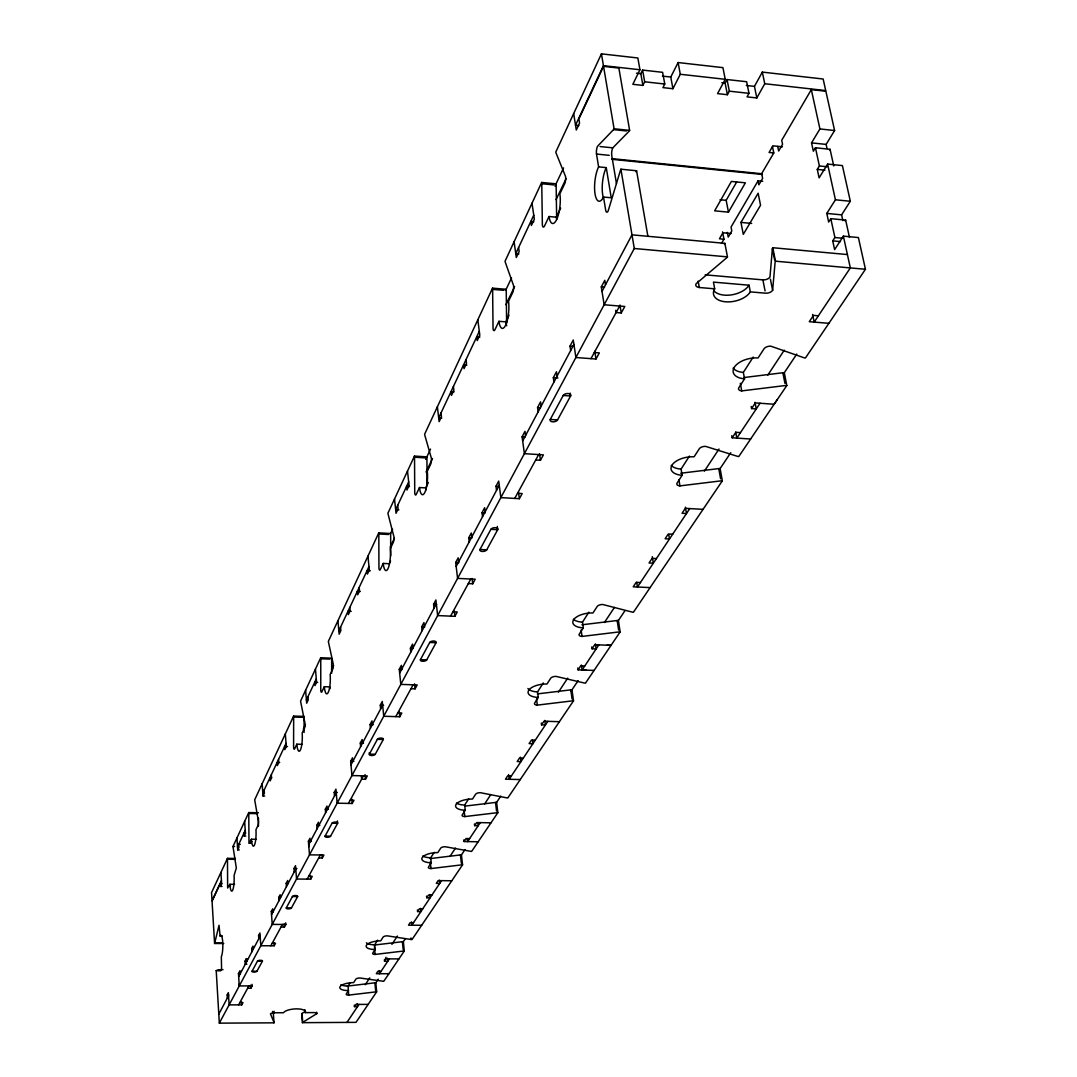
<?xml version="1.0" encoding="UTF-8"?>
<svg xmlns="http://www.w3.org/2000/svg" width="1077" height="1077" viewBox="0 0 1077 1077"><rect width="100%" height="100%" fill="white"/><g stroke="black" fill="none" stroke-linecap="round" stroke-linejoin="round"><path stroke-width="1.5" d="M331.662 673.313L331.649 659.178A3.716 0.862 -87.9 0 0 331.608 658.168L320.717 657.751A3.729 0.848 -87.9 0 1 320.771 658.774L320.758 690.236A3.743 0.862 -88 0 0 321.861 691.851L324.325 686.695L329.818 686.884A13.207 3.083 -88 0 0 330.02 688.715M304.077 732.441L304.091 717.376A3.554 0.794 -88.2 0 0 304.051 716.393L293.617 716.07A3.568 0.781 -88.2 0 1 293.658 717.053L293.59 747.25A3.581 0.781 -88.3 0 0 294.586 748.905L296.848 744.18L302.112 744.328M258.44 826.274L258.48 817.86M235.419 858.45L227.476 858.342L227.637 888.013L229.886 884.284L234.598 884.338M258.467 812.745L248.76 812.57L248.989 843.318L251.426 839.225L256.313 839.306M847.411 254.562L772.774 247.723A5.641 3.271 -13.5 0 0 772.384 248.72L769.974 277.018A5.547 3.177 -13 0 1 762.879 279.872L705.166 274.837M750.332 291.88L749.04 285.203L713.432 282.12L714.684 288.824A19.453 11.12 -12.4 0 0 725.561 301.802A19.453 11.12 -12.4 0 0 750.332 291.88L765.518 293.173A5.56 3.15 -12.9 0 0 772.626 290.332L775.103 262.182A5.654 3.258 -13.4 0 1 775.494 261.186L772.774 247.723M223.76 943.519L214.592 943.492L219.021 925.278L220.085 936.034A11.08 2.1 -89.2 0 1 222.737 942.281A11.08 2.1 -89.2 0 1 221.337 956.659L221.579 969.394L216.208 970.619L219.331 1023.15L274.002 1022.827A3.15 1.037 -4.8 0 0 274.056 1022.531L270.462 1013.888A3.177 1.064 -4.8 0 1 274.204 1012.784L283.507 1012.743A11.093 3.702 -4.9 0 1 296.633 1008.866A11.093 3.702 -4.9 0 1 305.128 1012.636L314.363 1012.595A3.15 1.05 -5.1 0 1 316.746 1013.672L316.638 1012.178M227.476 858.342L211.55 892.604L212.034 900.682L221.431 880.623M229.886 884.284A11.255 2.194 -88.9 0 0 232.645 890.275A11.255 2.194 -88.9 0 0 234.072 875.507L236.334 868.022L232.982 846.495L248.76 812.57M293.617 716.07L254.724 799.726A3.339 0.687 -88.6 0 0 254.818 800.534L258.372 821.145A3.366 0.687 -88.7 0 1 257.928 825.601L255.963 829.721A11.699 2.369 -88.7 0 1 254.428 845.176A11.699 2.369 -88.7 0 1 251.426 839.225M320.717 657.751L300.604 701.033A3.608 0.794 -88.1 0 0 300.712 701.881L304.993 723.313A3.635 0.808 -88.2 0 1 304.481 728.2L302.166 733.033A12.641 2.787 -88.3 0 1 300.416 749.982A12.641 2.787 -88.3 0 1 296.848 744.18M390.736 555.894L390.655 534.596A4.079 1.037 -87.1 0 0 390.588 533.505L378.767 532.886L328.377 641.3A3.783 0.875 -87.7 0 0 328.485 642.175L333.237 664.038A3.81 0.889 -87.9 0 1 332.685 669.18L330.154 674.485A13.22 3.056 -88 0 1 328.27 692.336A13.22 3.056 -88 0 1 324.325 686.695M427.098 484.771L426.936 457.981A4.295 1.144 -86.5 0 0 426.855 456.85L414.47 456.083L387.935 513.164A4.16 1.05 -86.9 0 0 388.083 514.092L393.913 536.696A4.173 1.064 -87.1 0 1 393.267 542.431L390.224 548.799A14.486 3.662 -87.2 0 1 388.016 568.629A14.486 3.662 -87.2 0 1 383.237 563.433L380.275 569.612A4.093 1.023 -87.3 0 1 378.942 568.117L378.821 533.977A4.079 1.01 -87.1 0 0 378.767 532.886M506.621 323.181L506.244 290.507A4.806 1.387 -85.1 0 0 506.15 289.282L492.526 288.151L424.634 434.219A4.389 1.158 -86.3 0 0 424.796 435.162L431.352 458.115A4.416 1.185 -86.5 0 1 430.652 464.214L427.273 471.282A15.293 4.052 -86.7 0 1 424.85 492.377A15.293 4.052 -86.7 0 1 419.505 487.531L416.234 494.383A4.321 1.131 -86.7 0 1 414.739 492.997L414.537 457.213A4.308 1.117 -86.5 0 0 414.47 456.083M556.647 218.214L556.149 185.123A5.156 1.562 -84.2 0 0 556.042 183.844L541.664 182.444L505.059 261.199A4.927 1.414 -84.9 0 0 505.275 262.182L513.567 285.593A4.954 1.44 -85.1 0 1 512.719 292.513L508.532 301.25A17.138 4.968 -85.3 0 1 505.625 325.16A17.138 4.968 -85.3 0 1 498.947 321.323L494.908 329.777A4.833 1.387 -85.4 0 1 493.051 328.647L492.62 289.376A4.82 1.373 -85.2 0 0 492.526 288.151M764.751 83.737L825.722 90.576L823.151 79.011L762.341 72.105L764.751 83.737L756.821 97.953L747.048 96.876L749 93.336L746.644 81.731L727.029 79.536L729.331 91.168L727.419 94.709L717.565 93.632L725.238 79.308L722.923 67.636L678.106 62.547L680.301 74.273L672.923 88.718L662.947 87.614L664.765 84.019L662.611 72.321L642.592 70.072L644.679 81.798L642.888 85.406L632.832 84.302L639.94 69.749L637.853 57.983L601.437 53.85L555.813 152.005A5.291 1.589 -83.9 0 0 556.055 153.028L565.546 176.493A5.318 1.629 -84.1 0 1 564.604 183.938L559.865 193.847A18.363 5.573 -84.3 0 1 556.634 219.573A18.363 5.573 -84.3 0 1 549.028 216.517L544.464 226.062A5.17 1.548 -84.5 0 1 542.364 225.16L541.771 183.723A5.156 1.535 -84.2 0 0 541.664 182.444M601.437 53.85L603.43 65.67L575.522 125.228L578.82 125.565M221.862 883.571L220.314 883.544L212.061 901.153L214.592 943.492M237.505 846.899L245.246 830.394M262.815 792.928L286.065 743.372M306.406 699.969L316.288 678.9M338.838 630.812L368.98 566.556M408.681 481.89L395.649 509.69L398.867 509.879M479.305 331.299L438.689 417.903L441.785 418.118M533.761 215.185L515.762 253.58L518.858 253.849M616.448 183.575L611.776 155.6A5.547 1.791 -83.6 0 1 612.8 147.845L629.076 131.246A5.654 1.844 -83.3 0 0 629.628 130.384L618.871 68.08L603.551 66.357L578.887 118.955L579.547 123.088L576.289 130.021L573.664 113.61M222.037 886.465L220.502 886.438L221.647 884.002L220.933 872.424M239.296 849.888L237.707 849.861L238.932 847.262L238.731 844.287L240.319 844.314M245.798 836.089L244.196 836.062L245.448 833.396L244.641 821.414M264.7 796.038L263.03 795.997L264.377 793.143L264.161 790.074M390.493 533.721L392.593 529.265M425.671 459.367L430.517 449.122M505.786 290.05L511.535 277.893M554.965 186.106L563.581 167.904M303.324 729.129L305.464 724.633M331.554 669.961L333.668 665.546M390.17 547.183L394.397 538.325M426.034 472.063L432.496 458.533M505.921 304.697L514.604 286.522M556.069 199.649L566.179 178.486M390.534 560.942L389.201 563.729L383.237 563.433M426.061 489.914A15.28 4.093 -86.6 0 1 425.765 487.894L428.363 482.509M506.688 325.806A17.124 5.008 -85.2 0 1 505.827 321.861L509.017 315.238M556.728 219.398A18.349 5.614 -84.3 0 1 556.297 217.191L560.646 208.171M642.888 85.406L640.815 73.694L642.592 70.072M672.923 88.718L670.769 77.032L678.106 62.547M227.368 998.016L227.18 994.986L228.364 992.738L229.118 1004.895L241.76 1004.841L242.985 1002.606L239.821 1002.62M252.031 984.365L252.139 985.913L239.269 985.926L238.475 973.595L239.727 971.239L241.329 971.239M246.889 964.252L245.26 964.252L245.058 961.142L246.323 958.745L247.952 958.745M251.897 951.731L251.681 948.595L252.987 946.131L253.203 949.281M258.803 938.7L258.588 935.523L259.92 933.005L260.809 945.727L274.15 945.781L275.537 943.264L272.185 943.25M285.715 922.868L285.836 924.483L272.225 924.403L271.31 911.465L272.696 908.826L272.939 912.057M278.956 900.709L278.714 897.451L280.141 894.731L280.383 898.003M286.442 886.573L286.199 883.288L287.667 880.501L287.922 883.8M294.25 871.845L293.994 868.52L295.515 865.652L296.538 879.02L310.688 879.169L312.236 876.328L308.709 876.288M318.711 857.952L322.306 857.992L323.921 855.044L309.489 854.842L308.399 841.258L309.988 838.256L310.257 841.649M317.096 828.765L316.813 825.332L318.442 822.249L318.725 825.682M325.617 812.691L325.321 809.231L327.004 806.067L327.287 809.527M334.516 795.903L334.22 792.403L335.943 789.145L337.155 803.186L352.192 803.496L353.97 800.251L350.213 800.171M361.387 776.53L361.643 779.209L365.466 779.304L367.311 775.925L351.964 775.561L350.671 761.264L352.475 757.845L352.798 761.412M360.633 746.644L360.297 743.036L362.168 739.509L362.505 743.117M370.407 728.2L370.071 724.552L371.982 720.917L372.332 724.565M380.652 708.895L380.289 705.206L382.268 701.45L383.735 716.259L399.769 716.743L401.815 713.014L397.803 712.893M410.983 688.701L415.076 688.849L417.216 684.945L400.806 684.38L399.257 669.315L401.358 665.344L401.734 669.113M410.795 652.016L410.404 648.219L412.558 644.127L412.962 647.937M422.13 630.637L421.713 626.801L423.948 622.573L424.365 626.424M434.031 608.209L433.6 604.318L435.902 599.956L437.652 615.573L454.857 616.313L457.24 611.978L452.932 611.776M468.307 583.572L472.695 583.788L475.199 579.224L457.577 578.389L455.706 562.477L458.156 557.832L458.627 561.817M469.235 541.812L468.737 537.8L471.282 533.007L471.766 537.033M482.523 516.731L482.025 512.679L484.637 507.711L485.148 511.777M496.524 490.345L495.985 486.239L498.705 481.096L500.845 497.614L519.37 498.691L522.183 493.562L517.539 493.293M535.713 459.973L540.439 460.269L543.4 454.871L524.391 453.659L522.103 436.818L524.997 431.338L525.576 435.539M538.15 411.818L537.558 407.577L540.56 401.883L541.166 406.137M553.968 381.998L553.336 377.69L556.459 371.78L557.092 376.088M570.662 350.51L570.002 346.148L573.26 340.009L575.899 357.51L595.971 359.031L599.337 352.893L594.302 352.502M615.748 310.311L616.098 312.532L621.241 312.949L624.795 306.474L604.143 304.764L601.303 286.926L604.789 280.316L605.503 284.772M218.806 1014.157L228.553 995.767M238.677 976.664L260.149 936.182M271.539 914.696L295.771 868.991M336.239 792.645L308.668 844.651L308.843 846.684M350.994 764.832L382.631 705.152M399.648 673.071L436.347 603.847M456.177 566.435L499.243 485.215M522.668 441.018L573.92 344.371M602.016 291.369L631.984 234.84L724.875 243.348L727.46 256.878A5.681 3.325 -12.5 0 1 726.652 257.834L696.105 283.736A5.587 3.218 -11.9 0 0 699.31 287.505L714.684 288.824M219.331 1023.15L634.286 248.504L620.904 169.197L636.588 170.758L647.883 236.294M727.419 94.709L725.117 83.091L727.029 79.536M252.045 971.225L257.47 961.182A2.517 0.889 -4.6 0 1 260.432 960.28A2.517 0.889 -4.6 0 1 262.411 961.196L256.932 971.225A2.504 0.875 -4.5 0 1 254.01 972.127A2.504 0.875 -4.5 0 1 252.045 971.225L256.932 971.225M286.294 907.871L292.419 896.535A2.679 1.01 -4.8 0 1 295.596 895.526A2.679 1.01 -4.8 0 1 297.642 896.576L291.463 907.911A2.652 0.983 -4.8 0 1 288.326 908.894A2.652 0.983 -4.8 0 1 286.294 907.871L291.463 907.911M325.079 836.102L332.053 823.205A2.854 1.144 -5.1 0 1 335.459 822.074A2.854 1.144 -5.1 0 1 337.599 823.299L330.572 836.183A2.827 1.131 -5.1 0 1 327.206 837.287A2.827 1.131 -5.1 0 1 325.079 836.102L330.572 836.183M377.381 739.32L369.384 754.129A3.029 1.292 -5.5 0 0 371.592 755.529A3.029 1.292 -5.5 0 0 375.227 754.29L383.291 739.495A3.056 1.319 -5.6 0 0 381.07 738.055A3.056 1.319 -5.6 0 0 377.381 739.32L383.291 739.495M420.447 659.636L429.736 642.457A3.298 1.535 -6.3 0 1 433.748 641.017A3.298 1.535 -6.3 0 1 436.064 642.713L426.707 659.878A3.258 1.494 -6.2 0 1 422.749 661.278A3.258 1.494 -6.2 0 1 420.447 659.636L426.707 659.878M479.979 549.485L490.883 529.332A3.568 1.804 -7.4 0 1 495.285 527.676A3.568 1.804 -7.4 0 1 497.695 529.696L486.71 549.835A3.527 1.75 -7.2 0 1 482.375 551.451A3.527 1.75 -7.2 0 1 479.979 549.485L486.71 549.835M550.266 419.451L563.231 395.461A3.904 2.141 -9 0 1 568.104 393.536A3.904 2.141 -9 0 1 570.595 395.986L557.536 419.949A3.85 2.087 -8.7 0 1 552.743 421.821A3.85 2.087 -8.7 0 1 550.266 419.451L557.536 419.949M238.596 1004.854L248.922 985.913M270.825 945.768L282.443 924.456M307.147 879.128L320.313 854.99M348.436 803.415L363.474 775.83M395.771 716.622L413.11 684.797M450.563 616.138L470.797 579.022M514.739 498.422L538.662 454.575M590.963 358.641L619.638 306.043M247.67 988.228L250.874 988.228L252.139 985.913M281.016 927.068L284.409 927.082L285.836 924.483M756.821 97.953L754.452 86.375L762.341 72.105M728.456 212.156L745.392 182.821L731.391 181.434L714.643 210.836L728.456 212.156L726.167 200.322L736.614 182.094M762.691 181.313L758.046 180.855L758.841 184.84L762.624 178.392L761.654 173.612L773.798 152.974L772.451 146.472M721.496 243.415L723.959 239.215L722.559 231.892M758.046 180.855L731.041 227.085L731.795 231.016L728.24 237.102L727.338 232.403M827.042 148.572L826.126 144.412L834.594 130.519L825.871 91.249L811.318 89.62L781.727 140.293L782.575 144.331L778.658 151.022L777.715 146.499M740.963 222.414L758.127 193.227L760.55 205.263L743.292 234.342L740.963 222.414L751.665 223.424M833.746 165.952L830.071 149.299L815.437 147.764L813.35 151.211L811.546 142.878L819.92 128.944L811.318 89.62M842.86 220.597L841.595 214.848L850.332 201.264L842.402 165.589L827.607 164.067L819.112 177.853L817.281 169.399L819.395 165.966L815.437 147.764M829.546 150.161L830.071 149.299M849.457 237.344L845.66 220.098L830.811 218.671L828.657 222.05L826.799 213.421L835.429 199.797L827.607 164.067M347.332 986.02A3.204 1.104 -5.3 0 0 347.884 986.047L374.904 982.816A3.191 1.09 -5.6 0 1 375.819 982.776L376.654 991.836A3.204 1.09 -5.6 0 0 375.738 991.89L348.665 995.108L348.086 986.047L349.81 983.382M405.221 938.861L403.363 941.635L404.279 951.004A3.325 1.171 -5.8 0 0 403.323 951.058L375.133 954.424A3.339 1.185 -5.6 0 1 372.696 953.199L375.079 949.524L374.648 944.812L377.623 940.194M429.952 858.598L460.417 854.936A3.594 1.387 -6.4 0 1 461.441 854.896L462.558 864.844A3.608 1.373 -6.4 0 0 461.535 864.885L431.002 868.56A3.608 1.387 -6.1 0 1 428.458 867.079L431.244 862.771L430.719 857.763L434.219 852.338M465.237 806.081L495.528 802.432A3.769 1.521 -6.8 0 1 496.605 802.392L497.843 812.691A3.769 1.508 -6.8 0 0 496.766 812.745L464.806 816.581A3.783 1.521 -6.5 0 1 462.208 814.952L465.264 810.227L464.672 805.044L468.67 798.838M537.329 693.911L570.81 689.859A4.12 1.817 -7.9 0 1 571.968 689.818L573.516 700.831A4.133 1.804 -7.8 0 0 572.345 700.871L537.329 705.112A4.146 1.817 -7.5 0 1 534.623 703.106L538.285 697.438L537.558 691.892L543.306 682.966M581.903 624.795L617.175 620.514A4.348 2.019 -8.6 0 1 618.4 620.473L620.137 631.903A4.362 2.006 -8.6 0 0 618.912 631.943L582.011 636.426A4.362 2.019 -8.2 0 1 579.251 634.165L583.317 627.878L582.495 622.129L588.904 612.18M680.772 473.234L718.763 468.589A4.86 2.477 -10.8 0 1 720.123 468.562L722.33 480.84A4.873 2.464 -10.7 0 0 720.971 480.867L679.95 485.889A4.873 2.477 -10.2 0 1 677.096 483.048L682.131 475.267L681.068 469.087L689.442 456.096M744.005 377.529L782.844 372.75A5.183 2.773 -12.4 0 1 784.285 372.736L786.816 385.512A5.197 2.76 -12.3 0 0 785.375 385.526L741.743 390.897A5.21 2.787 -11.7 0 1 738.862 387.639L744.557 378.848L743.332 372.413L753.213 357.079M845.122 220.947L845.66 220.098M744.557 378.848A18.471 10.016 -12 0 1 734.393 367.122A18.471 10.016 -12 0 1 758.073 357.968L763.983 348.854A5.345 2.921 -12.4 0 1 770.836 346.175L804.115 357.793A5.318 2.868 -12.9 0 0 805.408 358.022L865.45 269.277L858.396 237.559L843.385 236.146L834.608 249.608L832.723 240.871L834.904 237.519L830.811 218.671M365.238 984.741L369.788 977.862M391.907 944.367L397.4 936.048M450.078 856.255L455.477 848.084M484.65 803.913L490.829 794.557M558.438 692.161L567.7 678.147M604.439 622.506L614.388 607.441M704.371 471.174L719.005 449.028M767.807 375.106L784.258 350.187M357.241 1003.629L357.51 1006.618L354.441 1006.632L355.895 1004.424L368.159 1004.383M387.451 958.18L387.747 961.29L384.556 961.276L385.997 957.318M420.582 908.355L420.905 911.573L417.58 911.546L419.33 908.907L422.669 908.934M429.763 894.543L430.1 897.801L426.734 897.76L428.525 895.054L431.904 895.095M478.175 841.77L464.066 841.541L466.058 838.539L469.599 838.606M477.878 822.855L478.201 825.696L474.634 825.642L476.667 822.559L490.991 822.815M544.8 720.432L545.406 724.969L541.556 724.848L543.966 721.213L559.394 721.698M594.073 670.433L578.08 669.84L580.718 665.882L584.73 666.03M595.393 643.911L596.12 648.946L592.067 648.785L594.773 644.706L611.036 645.365L606.984 645.19M750.615 439.026L732.185 437.787L735.82 432.308L740.451 432.617M754.99 402.286L756.256 408.923L751.571 408.587L755.34 402.906L774.134 404.252L777.271 399.607M346.969 1022.41L358.964 1004.424M389.349 958.88L379.454 973.716L379.171 970.646M441.543 880.649L411.804 925.224L411.481 922.033M480.261 822.626L467.606 841.595L467.256 838.593M547.83 721.334L509.165 779.29L508.586 774.619M586.09 670.136L582.092 669.988L598.852 644.867L594.773 644.706M689.778 508.573L637.449 587.005L636.722 582.32M760.052 403.242L736.803 438.097L735.685 432.025M375.429 983.355L378.189 979.235M461.346 855.044L464.981 849.605M496.322 802.796L500.792 796.132M570.945 691.353L578.134 680.624M617.606 621.671L624.929 610.726M719.651 469.249L730.758 452.677M783.827 373.409L796.765 354.077M376.654 991.836L356.002 1022.356L302.408 1022.665L301.722 1013.767A3.123 1.037 -5 0 1 302.045 1013.457L305.518 1011.29M404.279 951.004L383.802 981.268A3.244 1.117 -5.6 0 1 382.941 981.214L359.812 977.983A3.258 1.117 -5.4 0 0 355.895 979.141L353.66 982.601A11.322 3.877 -5.4 0 0 340.076 986.626A11.322 3.877 -5.4 0 0 348.477 990.598L346.282 993.99A3.204 1.09 -5.4 0 0 348.665 995.108M462.558 864.844L412.02 939.548A3.379 1.212 -5.9 0 1 411.131 939.494L387.222 935.846A3.393 1.212 -5.7 0 0 383.129 937.084L380.693 940.854A11.78 4.2 -5.6 0 0 366.476 945.148A11.78 4.2 -5.6 0 0 375.079 949.524M497.843 812.691L471.659 851.395A3.662 1.427 -6.5 0 1 470.703 851.315L445.191 846.737A3.675 1.427 -6.2 0 0 440.695 848.164L437.841 852.594A12.749 4.941 -6.1 0 0 422.265 857.507A12.749 4.941 -6.1 0 0 431.244 862.771M573.516 700.831L507.805 797.963A3.823 1.562 -6.9 0 1 506.809 797.869L480.355 792.685A3.85 1.575 -6.6 0 0 475.63 794.22L472.48 799.067A13.355 5.412 -6.5 0 0 456.069 804.384A13.355 5.412 -6.5 0 0 465.264 810.227M620.137 631.903L585.471 683.141A4.214 1.871 -8.1 0 1 584.394 683.02L556.015 676.396A4.227 1.885 -7.7 0 0 550.737 678.2L546.968 684.03A14.647 6.502 -7.5 0 0 528.726 690.249A14.647 6.502 -7.5 0 0 538.285 697.438M722.33 480.84L633.424 612.261A4.443 2.073 -8.9 0 1 632.307 612.113L602.77 604.507A4.456 2.1 -8.5 0 0 597.17 606.499L592.969 612.988A15.455 7.216 -8.3 0 0 573.57 619.8A15.455 7.216 -8.3 0 0 583.317 627.878M786.816 385.512L738.768 456.554A4.981 2.558 -11.2 0 1 737.53 456.352L705.65 446.39A4.995 2.598 -10.7 0 0 699.283 448.786L694.073 456.823A17.272 8.885 -10.4 0 0 672.075 465.035A17.272 8.885 -10.4 0 0 682.131 475.267M603.551 66.357L614.078 128.769A5.668 1.817 -83.4 0 1 613.54 129.617L597.52 146.284A5.547 1.75 -83.6 0 0 596.51 154.051L598.597 166.854A19.48 6.22 -83.8 0 0 595.056 194.022A19.48 6.22 -83.8 0 0 603.524 197.037L611.238 197.778L606.257 167.622L598.597 166.854M316.746 1013.672L302.718 1022.369A3.123 1.037 -5 0 0 302.408 1022.665M374.271 945.054L402.408 941.702A3.325 1.185 -5.8 0 1 403.363 941.648M227.18 994.986L228.755 994.986M221.485 969.65L223.033 969.65M217.917 970.417L220.987 970.417M216.208 970.619L220.812 970.619M381.016 971.373L377.852 971.36L376.304 973.716L388.918 973.716M238.475 973.595L240.09 973.595M386.145 958.88L398.934 958.893M245.058 961.142L246.687 961.142M257.47 961.182L262.411 961.196M214.74 943.035L222.387 943.062M251.681 948.595L253.324 948.595M258.588 935.523L260.257 935.536M220.085 936.034L222.4 936.048M413.528 922.652L410.216 922.626L408.506 925.197L421.672 925.278M271.31 911.465L273.006 911.479M228.903 886.317L230.465 886.331M292.419 896.535L297.642 896.576M278.714 897.451L280.437 897.464M451.788 880.771L438.124 880.609L436.279 883.396L439.685 883.436L439.335 880.151M286.199 883.288L287.936 883.302M227.503 859.231L235.298 859.338M293.994 868.52L296.929 868.547M249.501 843.251L251.116 843.278M232.982 846.495L234.557 846.522M245.596 833.086L243.994 833.059L244.196 836.062M308.399 841.258L311.401 841.312M250.268 841.581L251.897 841.608M332.053 823.205L337.599 823.299L337.397 820.984M316.813 825.332L319.856 825.386M325.321 809.231L328.404 809.285M248.787 813.485L256.878 813.633M334.22 792.403L337.33 792.47M520.258 779.56L505.463 779.209L507.671 775.871L511.387 775.965M271.619 777.782L269.937 777.742L270.165 780.852L271.539 777.917L271.31 774.807M350.671 761.264L353.862 761.358M279.67 762.489L277.126 762.422L277.354 765.559L278.768 762.556L278.539 759.42M287.478 746.536L284.611 746.455L284.853 749.619L286.307 746.536L285.324 733.895M375.227 754.29L369.384 754.129L369.249 752.769M523.247 758.195L519.477 758.087L517.202 761.52L520.958 761.614L520.393 757.171M535.256 740.182L531.446 740.074L529.103 743.601L532.9 743.709L532.442 740.114M360.297 743.036L363.541 743.13M293.658 717.053L302.354 717.322M370.071 724.552L373.342 724.659M380.289 705.206L383.614 705.314M317.688 682.428L314.686 682.32L314.969 685.605L316.571 682.185L315.453 669.073M399.257 669.315L402.179 669.423M320.771 658.774L329.845 659.111M429.736 642.457L436.064 642.713M410.404 648.219L413.366 648.341M421.713 626.801L424.728 626.922M351.183 611.346L348.033 611.211L348.356 614.617L350.133 610.821L349.823 607.415M433.6 604.318L436.643 604.453M360.23 591.488L357.349 591.354L357.672 594.787L359.516 590.883L359.18 587.45M640.438 582.536L636.197 582.334L633.222 586.803L650.104 587.611M370.326 570.743L367.095 570.581L367.432 574.054L369.317 570.043L367.957 556.149M455.706 562.477L458.842 562.625M656.405 558.586L652.11 558.371L649.041 562.988L653.322 563.217L652.258 556.634M468.737 537.8L471.928 537.975M378.821 533.977L388.689 534.488M672.667 534.219L668.305 533.977L665.128 538.756L669.477 538.998L668.817 535M490.883 529.332L497.695 529.696L497.278 526.451M482.025 512.679L485.256 512.854M409.489 486.575L406.567 486.414L406.958 490.022L409.085 485.512L407.496 471.066M419.505 487.531L425.765 487.894M703.039 509.354L685.349 508.317L682.051 513.271L686.466 513.527L685.389 507.173M495.985 486.239L499.284 486.427M414.537 457.213L424.863 457.86M522.103 436.818L525.064 437.02M454.104 391.84L451.021 391.624L451.478 395.38L453.875 390.278L453.417 386.508M537.558 407.577L540.56 407.779M563.231 395.461L570.595 395.986L570.177 393.105M466.853 365.116L463.554 364.874L464.039 368.671L466.516 363.393L466.031 359.597M553.336 377.69L557.94 378.027M479.925 337.007L476.748 336.764L477.232 340.601L479.803 335.149L477.811 319.802M570.002 346.148L573.126 346.39M498.947 321.323L505.827 321.861M818.399 315.79L813.472 315.373L809.271 321.7L828.886 323.315M492.62 289.376L503.969 290.319M601.303 286.926L604.52 287.196M634.286 248.504L727.46 256.878M775.494 261.186L865.45 269.277M533.788 221.714L530.826 221.445L531.405 225.443L534.34 219.196L532.011 203.216M723.959 239.215L719.423 238.798L722.95 232.753L731.189 233.507M834.904 237.519L842.672 238.246M832.723 240.871L840.477 241.598M549.028 216.517L556.297 217.191M720.042 199.73L726.167 200.322M541.771 183.723L553.753 184.894M826.799 213.421L841.595 214.848M835.429 199.797L850.332 201.264M611.857 158.642L761.681 173.734M611.965 159.315L762.435 174.461M819.395 165.966L827.042 166.747M600.064 146.553L612.8 147.845M817.281 169.399L824.928 170.179M596.51 154.051L609.232 155.344M613.54 129.617L626.491 130.977M773.798 152.974L769.072 152.49L772.949 145.826L782.4 146.809M811.546 142.878L826.126 144.412M614.078 128.769L629.628 130.384M819.92 128.944L834.594 130.519M644.679 81.798L664.765 84.019M729.331 91.168L749 93.336M603.43 65.67L639.94 69.749M680.301 74.273L725.238 79.308M636.507 73.209L640.815 73.694M662.463 76.104L670.769 77.032M721.832 82.727L725.117 83.091M746.321 85.46L754.452 86.375M272.535 1011.438L273.423 1013.592A3.137 1.05 -4.7 0 1 273.37 1013.901L274.002 1022.827M843.385 236.146L850.332 267.917L814.185 322.104L812.596 314.457M772.384 248.72L774.646 259.934M770.418 279.226L772.626 290.332M782.844 372.75L784.958 383.399M762.879 279.872L765.074 290.952M751.167 406.473L751.571 408.587M740.316 383.277L741.743 390.897M731.795 435.687L732.185 437.787M698.138 281.124L699.31 287.505M718.763 468.589L720.607 478.821M678.9 479.736L679.95 485.889M603.524 197.037L605.664 210.109A5.6 1.817 -84 0 0 608.142 211.038L620.419 170.408A5.708 1.871 -83.7 0 1 620.904 169.197M619.948 305.006L621.241 312.949M594.76 351.223L595.971 359.031M617.175 620.514L618.615 630.032M591.785 646.887L592.067 648.785M581.109 630.058L582.011 636.426M581.378 665.007L582.092 669.988M518.589 247.548L519.141 251.506L516.314 257.524L514.092 241.76M577.824 667.969L578.08 669.84M539.523 453.673L540.439 460.269M570.81 689.859L572.089 699.027M518.508 492.202L519.37 498.691M541.314 723.03L541.556 724.848M536.521 698.986L537.329 705.112M472.063 578.497L472.695 583.788M495.528 802.432L496.551 811.021M441.005 412.962L441.449 416.691L439.133 421.632L437.383 406.783M454.252 611.117L454.857 616.313M474.432 823.932L474.634 825.642M464.16 810.86L464.806 816.581M463.877 839.845L464.066 841.541M460.417 854.936L461.346 863.229M397.696 505.315L398.086 508.896L396.026 513.271L394.519 499.001M414.537 683.841L415.076 688.849M430.302 861.91L431.002 868.56M426.559 896.145L426.734 897.76M399.271 711.816L399.769 716.743M417.418 909.944L417.58 911.546M410.97 937.919L411.131 939.494M402.408 941.702L403.161 949.497M384.408 959.728L384.556 961.276M365.022 774.551L365.466 779.304M374.419 946.616L375.133 954.424M374.904 982.816L375.604 990.369M340.574 627.124L340.884 630.503L339.147 634.178L337.936 620.729M351.802 799.107L352.192 803.496M354.306 1005.124L354.441 1006.632M322.063 855.178L322.306 857.992M307.968 696.644L308.237 699.902L306.676 703.214L305.612 690.249M310.418 875.83L310.688 879.169M304.899 1009.647L305.128 1012.636M302.045 1013.457L302.61 1020.875M284.166 923.864L284.409 927.082M273.921 942.59L274.15 945.781M262.155 783.733L263.03 795.997M274.096 1011.276L274.204 1012.784M250.672 985.145L250.874 988.228M246.323 958.745L246.539 961.855M236.927 838.014L237.707 849.861M239.727 971.239L239.915 974.322M241.558 1001.812L241.76 1004.841M239.148 984.082L239.269 985.926M220.314 883.544L220.502 886.438M636.09 171.97A5.695 1.898 -83.6 0 1 636.588 170.758M603.47 198.02A19.467 6.274 -83.8 0 1 606.257 167.622M749.04 285.203A19.426 11.147 -12.4 0 1 732.037 294.788A19.426 11.147 -12.4 0 1 714.145 291.1M724.875 243.348A5.668 3.339 -12.6 0 1 724.323 244.075M348.086 986.047A11.309 3.891 -5.4 0 1 340.857 984.768M374.648 944.812A11.766 4.214 -5.6 0 1 366.395 942.819M430.719 857.763A12.736 4.954 -6.1 0 1 422.776 856M464.672 805.044A13.341 5.425 -6.5 0 1 456.446 803.065M537.558 691.892A14.634 6.516 -7.5 0 1 527.905 688.472M582.495 622.129A15.441 7.229 -8.3 0 1 573.354 619.275M681.068 469.087A17.259 8.912 -10.4 0 1 671.24 465.385M743.332 372.413A18.444 10.043 -12 0 1 733.114 368.132"/></g></svg>
